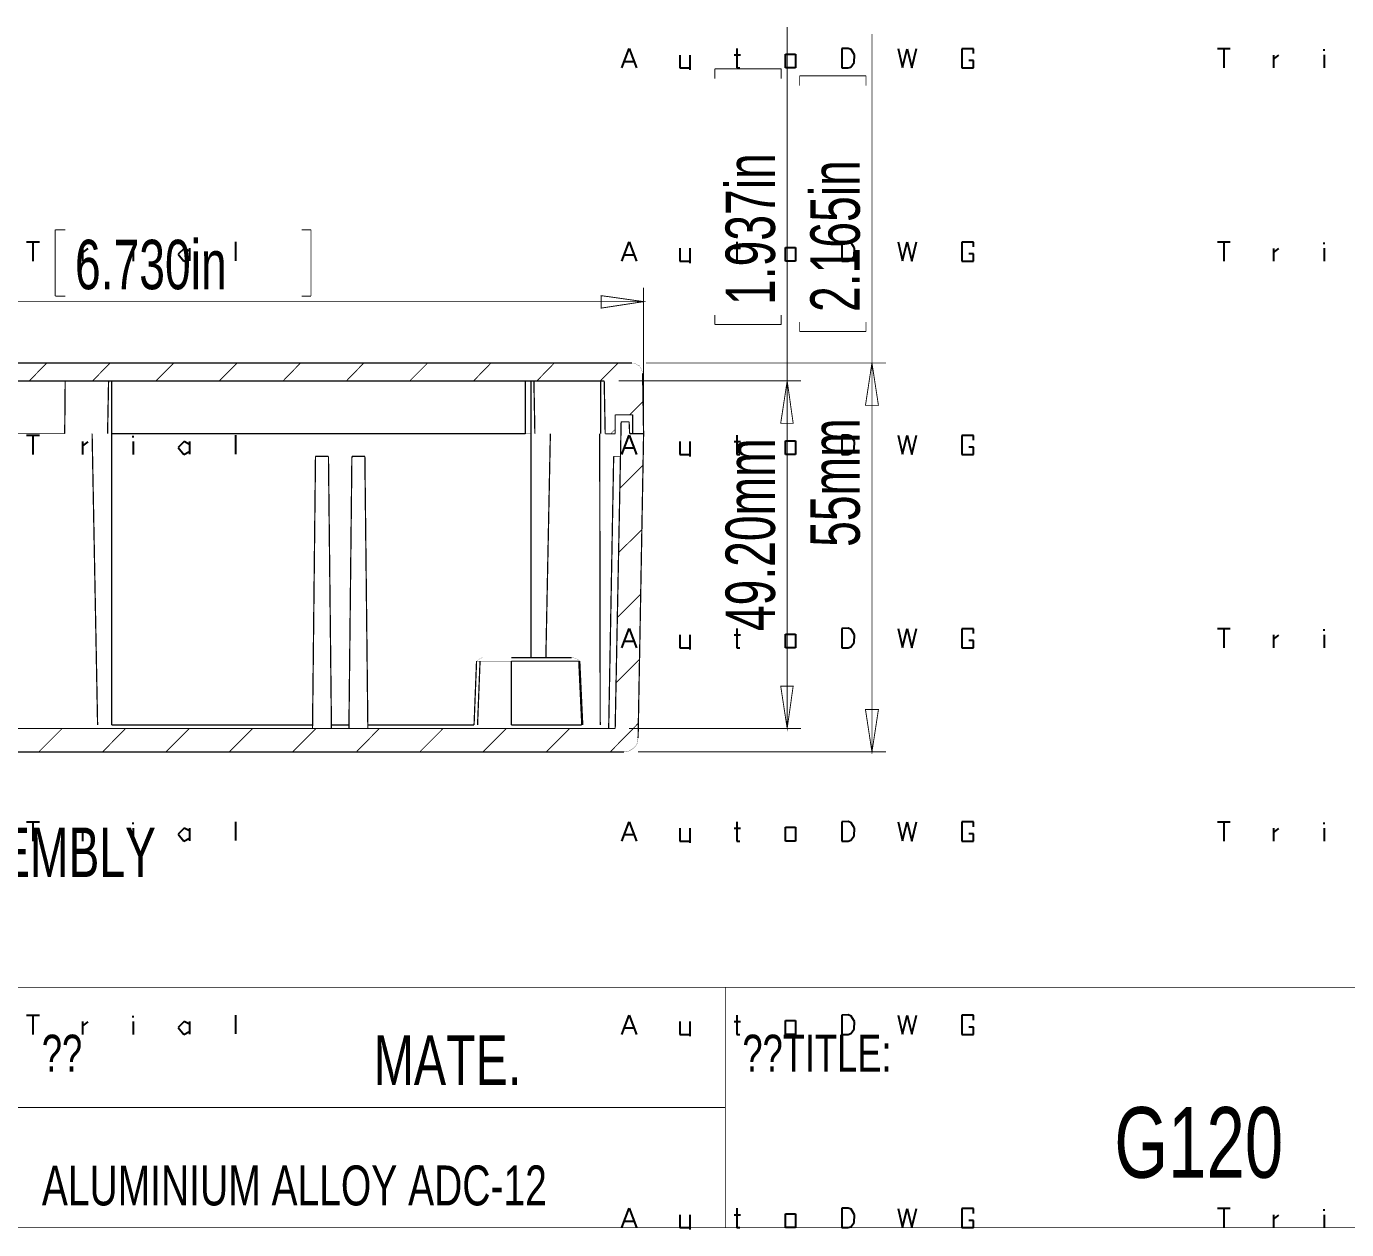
# Model space of a CAD drawing. Extents: x 5 to 426, y 3 to 277.
# Drawn here: x 215.6 to 309.1, y 2.8 to 88 of the extents above; entities that cross this region are included whole.
import ezdxf

# ---------------------------------------------------------------- set-up
doc = ezdxf.new("R2010")
doc.units = 0
doc.header["$MEASUREMENT"] = 0
for name, color, linetype in [('at_Entity', 7, 'Continuous'), ('at_Rect', 7, 'Continuous'), ('at_Solid', 7, 'Continuous'), ('at_Text', 7, 'Continuous')]:
    doc.layers.add(name, color=color, linetype=linetype)
doc.styles.add('Style0', font='arial.ttf', dxfattribs={"height": 0.2})

msp = doc.modelspace()

# ---------------------------------------------------------------- linework, layer by layer
at = {"color": 28}
for p, q in [((257.776, 85.034), (258.298, 86.403)), ((258.298, 86.403), (258.819, 85.034)), ((265.917, 86.402), (265.917, 85.034)), ((269.369, 86.005), (270.074, 86.005)), ((269.369, 85.034), (269.369, 86.005)), ((270.074, 86.005), (270.074, 85.034)), ((273.35, 86.402), (273.345, 85.034)), ((273.798, 86.407), (273.35, 86.402)), ((274.002, 86.333), (273.798, 86.407)), ((274.241, 85.951), (274.002, 86.333)), ((277.33, 86.395), (277.654, 85.052)), ((277.654, 85.052), (277.978, 86.388)), ((277.978, 86.388), (278.303, 85.036)), ((278.303, 85.036), (278.627, 86.395)), ((282.673, 86.382), (281.848, 86.382)), ((281.848, 86.382), (281.848, 85.034)), ((282.665, 86.036), (282.673, 86.382)), ((257.967, 85.49), (258.62, 85.49)), ((261.881, 85.939), (261.881, 85.034)), ((262.597, 85.939), (262.597, 84.897)), ((265.718, 85.945), (266.181, 85.945)), ((273.788, 85.034), (273.997, 85.089)), ((273.997, 85.089), (274.233, 85.406)), ((274.233, 85.406), (274.241, 85.951)), ((282.673, 85.547), (282.345, 85.547)), ((282.665, 85.034), (282.673, 85.547)), ((261.881, 85.034), (262.597, 85.034)), ((265.917, 85.034), (266.132, 85.034)), ((270.074, 85.034), (269.369, 85.034)), ((273.345, 85.034), (273.788, 85.034)), ((281.848, 85.034), (282.665, 85.034)), ((257.776, 43.982), (258.298, 45.35)), ((258.298, 45.35), (258.819, 43.982)), ((261.881, 44.887), (261.881, 43.982)), ((262.597, 44.887), (262.597, 43.845)), ((265.718, 44.893), (266.181, 44.893)), ((265.917, 45.35), (265.917, 43.982)), ((269.369, 44.953), (270.074, 44.953)), ((269.369, 43.982), (269.369, 44.953)), ((270.074, 44.953), (270.074, 43.982)), ((273.35, 45.35), (273.345, 43.982)), ((273.798, 45.355), (273.35, 45.35)), ((274.002, 45.281), (273.798, 45.355)), ((274.241, 44.899), (274.002, 45.281)), ((274.233, 44.354), (274.241, 44.899)), ((277.33, 45.343), (277.654, 43.999)), ((277.654, 43.999), (277.978, 45.335)), ((277.978, 45.335), (278.303, 43.984)), ((278.303, 43.984), (278.627, 45.343)), ((282.673, 45.33), (281.848, 45.33)), ((281.848, 45.33), (281.848, 43.982)), ((282.665, 44.984), (282.673, 45.33)), ((257.967, 44.437), (258.62, 44.437)), ((261.881, 43.982), (262.597, 43.982)), ((265.917, 43.982), (266.132, 43.982)), ((270.074, 43.982), (269.369, 43.982)), ((273.345, 43.982), (273.788, 43.982)), ((273.788, 43.982), (273.997, 44.037)), ((273.997, 44.037), (274.233, 44.354)), ((281.848, 43.982), (282.665, 43.982)), ((282.673, 44.495), (282.345, 44.495)), ((282.665, 43.982), (282.673, 44.495)), ((257.776, 2.93), (258.298, 4.298)), ((258.298, 4.298), (258.819, 2.93)), ((261.881, 3.834), (261.881, 2.93)), ((262.597, 3.834), (262.597, 2.793)), ((265.718, 3.84), (266.181, 3.84)), ((265.917, 4.298), (265.917, 2.93)), ((269.369, 3.901), (270.074, 3.901)), ((269.369, 2.93), (269.369, 3.901)), ((270.074, 3.901), (270.074, 2.93)), ((273.35, 4.298), (273.345, 2.93)), ((273.798, 4.303), (273.35, 4.298)), ((274.002, 4.228), (273.798, 4.303)), ((274.241, 3.847), (274.002, 4.228)), ((274.233, 3.302), (274.241, 3.847)), ((277.33, 4.291), (277.654, 2.947)), ((277.654, 2.947), (277.978, 4.283)), ((277.978, 4.283), (278.303, 2.932)), ((278.303, 2.932), (278.627, 4.291)), ((282.673, 4.278), (281.848, 4.278)), ((281.848, 4.278), (281.848, 2.93)), ((282.665, 3.931), (282.673, 4.278)), ((257.967, 3.385), (258.62, 3.385)), ((261.881, 2.93), (262.597, 2.93)), ((265.917, 2.93), (266.132, 2.93)), ((270.074, 2.93), (269.369, 2.93)), ((273.345, 2.93), (273.788, 2.93)), ((273.788, 2.93), (273.997, 2.985)), ((273.997, 2.985), (274.233, 3.302)), ((281.848, 2.93), (282.665, 2.93)), ((282.673, 3.443), (282.345, 3.443)), ((282.665, 2.93), (282.673, 3.443))]:
    msp.add_line(p, q, dxfattribs=at)
at = {"layer": 'at_Entity', "color": 28}
for p, q in [((299.934, 72.718), (300.839, 72.718)), ((300.384, 72.718), (300.384, 71.35)), ((303.899, 72.253), (303.899, 71.35)), ((303.909, 71.95), (304.293, 72.238)), ((307.485, 72.258), (307.485, 71.35)), ((307.49, 72.546), (307.49, 72.668)), ((215.63, 59.034), (216.535, 59.034)), ((216.08, 59.034), (216.08, 57.666)), ((223.187, 58.862), (223.187, 58.984)), ((230.42, 59.029), (230.415, 57.693)), ((219.596, 58.569), (219.596, 57.666)), ((219.606, 58.266), (219.99, 58.554)), ((223.182, 58.574), (223.182, 57.666)), ((226.783, 58.569), (226.374, 58.159)), ((226.374, 58.159), (226.773, 57.666)), ((227.162, 58.377), (226.783, 58.569)), ((227.157, 58.574), (227.157, 57.674)), ((226.773, 57.666), (227.162, 57.861)), ((299.934, 31.666), (300.839, 31.666)), ((300.384, 31.666), (300.384, 30.298)), ((303.899, 31.201), (303.899, 30.298)), ((303.909, 30.897), (304.293, 31.186)), ((307.485, 31.206), (307.485, 30.298)), ((307.49, 31.494), (307.49, 31.615)), ((215.63, 17.982), (216.535, 17.982)), ((216.08, 17.982), (216.08, 16.614)), ((223.187, 17.81), (223.187, 17.931)), ((230.42, 17.977), (230.415, 16.641)), ((219.596, 17.517), (219.596, 16.614)), ((219.606, 17.213), (219.99, 17.502)), ((223.182, 17.522), (223.182, 16.614)), ((226.783, 17.517), (226.374, 17.107)), ((226.374, 17.107), (226.773, 16.614)), ((227.162, 17.325), (226.783, 17.517)), ((227.157, 17.522), (227.157, 16.622)), ((226.773, 16.614), (227.162, 16.809))]:
    msp.add_line(p, q, dxfattribs=at)
at = {"layer": 'at_Entity', "color": 0}
for points in [[(269.48, 62.869, 0.0636, 0.0636, 0), (269.48, 87.932, 0.0636, 0.0636, 0)], [(275.481, 64.14, 0.0636, 0.0636, 0), (275.481, 87.438, 0.0636, 0.0636, 0)], [(264.362, 84.967, 0.0636, 0.0636, 0), (269.057, 84.967, 0.0636, 0.0636, 0)], [(264.362, 84.967, 0.0636, 0.0636, 0), (264.362, 84.261, 0.0636, 0.0636, 0)], [(269.057, 84.967, 0.0636, 0.0636, 0), (269.057, 84.261, 0.0636, 0.0636, 0)], [(270.363, 84.473, 0.0636, 0.0636, 0), (275.058, 84.473, 0.0636, 0.0636, 0)], [(270.363, 84.473, 0.0636, 0.0636, 0), (270.363, 83.767, 0.0636, 0.0636, 0)], [(275.058, 84.473, 0.0636, 0.0636, 0), (275.058, 83.767, 0.0636, 0.0636, 0)], [(217.66, 73.565, 0.0636, 0.0636, 0), (217.66, 68.87, 0.0636, 0.0636, 0)], [(217.66, 73.565, 0.0636, 0.0636, 0), (218.366, 73.565, 0.0636, 0.0636, 0)], [(235.769, 73.565, 0.0636, 0.0636, 0), (235.098, 73.565, 0.0636, 0.0636, 0)], [(235.769, 73.565, 0.0636, 0.0636, 0), (235.769, 68.87, 0.0636, 0.0636, 0)], [(259.314, 60.116, 0.0636, 0.0636, 0), (259.314, 69.47, 0.0636, 0.0636, 0)], [(173.782, 68.482, 0.0636, 0.0636, 0), (259.314, 68.482, 0.0636, 0.0636, 0)], [(217.66, 68.87, 0.0636, 0.0636, 0), (218.366, 68.87, 0.0636, 0.0636, 0)], [(235.769, 68.87, 0.0636, 0.0636, 0), (235.098, 68.87, 0.0636, 0.0636, 0)], [(259.314, 68.482, 0.0636, 0.0636, 0), (256.313, 68.023, 0.0636, 0.0636, 0), (256.313, 68.906, 0.0636, 0.0636, 0)], [(264.362, 66.858, 0.0636, 0.0636, 0), (264.362, 67.529, 0.0636, 0.0636, 0)], [(269.057, 66.858, 0.0636, 0.0636, 0), (269.057, 67.529, 0.0636, 0.0636, 0)], [(264.362, 66.858, 0.0636, 0.0636, 0), (269.057, 66.858, 0.0636, 0.0636, 0)], [(270.363, 66.364, 0.0636, 0.0636, 0), (270.363, 67.035, 0.0636, 0.0636, 0)], [(270.363, 66.364, 0.0636, 0.0636, 0), (275.058, 66.364, 0.0636, 0.0636, 0)], [(275.058, 66.364, 0.0636, 0.0636, 0), (275.058, 67.035, 0.0636, 0.0636, 0)], [(174.629, 64.14, 0.0883, 0.0883, 0), (258.502, 64.14, 0.0883, 0.0883, 0)], [(217.06, 64.14, 0.0636, 0.0636, 0), (215.824, 62.869, 0.0636, 0.0636, 0)], [(221.543, 64.14, 0.0636, 0.0636, 0), (220.307, 62.869, 0.0636, 0.0636, 0)], [(226.061, 64.14, 0.0636, 0.0636, 0), (224.79, 62.869, 0.0636, 0.0636, 0)], [(230.544, 64.14, 0.0636, 0.0636, 0), (229.274, 62.869, 0.0636, 0.0636, 0)], [(235.027, 64.14, 0.0636, 0.0636, 0), (233.792, 62.869, 0.0636, 0.0636, 0)], [(239.511, 64.14, 0.0636, 0.0636, 0), (238.275, 62.869, 0.0636, 0.0636, 0)], [(244.029, 64.14, 0.0636, 0.0636, 0), (242.758, 62.869, 0.0636, 0.0636, 0)], [(248.512, 64.14, 0.0636, 0.0636, 0), (247.276, 62.869, 0.0636, 0.0636, 0)], [(252.995, 64.14, 0.0636, 0.0636, 0), (251.76, 62.869, 0.0636, 0.0636, 0)], [(257.514, 64.14, 0.0636, 0.0636, 0), (256.243, 62.869, 0.0636, 0.0636, 0)], [(258.502, 64.14, 0.0127, 0.0127, 0), (258.643, 64.105, 0.0127, 0.0127, 0), (258.784, 64.069, 0.0127, 0.0127, 0), (258.89, 63.999, 0.0127, 0.0127, 0), (259.031, 63.928, 0.0127, 0.0127, 0), (259.102, 63.787, 0.0127, 0.0127, 0), (259.173, 63.681, 0.0127, 0.0127, 0), (259.208, 63.54, 0.0127, 0.0127, 0), (259.243, 63.399, 0.0127, 0.0127, 0)], [(259.49, 64.14, 0.0636, 0.0636, 0), (276.47, 64.14, 0.0636, 0.0636, 0)], [(275.481, 64.14, 0.0636, 0.0636, 0), (275.94, 61.14, 0.0636, 0.0636, 0), (275.022, 61.14, 0.0636, 0.0636, 0)], [(275.481, 36.606, 0.0636, 0.0636, 0), (275.481, 64.14, 0.0636, 0.0636, 0)], [(256.525, 62.869, 0.0883, 0.0883, 0), (176.571, 62.869, 0.0883, 0.0883, 0)], [(218.366, 62.869, 0.0883, 0.0883, 0), (218.331, 59.127, 0.0883, 0.0883, 0)], [(221.437, 62.869, 0.0883, 0.0883, 0), (221.366, 59.127, 0.0883, 0.0883, 0)], [(221.649, 62.869, 0.0883, 0.0883, 0), (221.649, 59.127, 0.0883, 0.0883, 0)], [(250.948, 62.869, 0.0883, 0.0883, 0), (250.948, 59.127, 0.0883, 0.0883, 0)], [(251.336, 62.869, 0.0883, 0.0883, 0), (251.336, 59.127, 0.0883, 0.0883, 0)], [(251.548, 62.869, 0.0883, 0.0883, 0), (251.618, 59.127, 0.0883, 0.0883, 0)], [(256.278, 62.869, 0.0883, 0.0883, 0), (256.278, 59.127, 0.0883, 0.0883, 0)], [(256.525, 62.869, 0.0883, 0.0883, 0), (256.596, 59.127, 0.0883, 0.0883, 0)], [(256.525, 62.869, 0.0883, 0.0883, 0), (256.596, 59.127, 0.0883, 0.0883, 0)], [(257.549, 62.869, 0.0636, 0.0636, 0), (270.469, 62.869, 0.0636, 0.0636, 0)], [(259.314, 59.127, 0.0883, 0.0883, 0), (259.243, 63.399, 0.0883, 0.0883, 0)], [(269.48, 62.869, 0.0636, 0.0636, 0), (269.904, 59.869, 0.0636, 0.0636, 0), (269.021, 59.869, 0.0636, 0.0636, 0)], [(269.48, 62.869, 0.0636, 0.0636, 0), (269.48, 38.265, 0.0636, 0.0636, 0)], [(259.279, 61.422, 0.0636, 0.0636, 0), (258.325, 60.469, 0.0636, 0.0636, 0)], [(258.537, 60.469, 0.0883, 0.0883, 0), (257.302, 60.469, 0.0883, 0.0883, 0)], [(257.302, 59.127, 0.0883, 0.0883, 0), (257.302, 60.469, 0.0883, 0.0883, 0)], [(257.302, 38.265, 0.0883, 0.0883, 0), (257.725, 59.975, 0.0883, 0.0883, 0)], [(257.302, 59.975, 0.00353, 0.00353, 0), (257.443, 59.975, 0.00353, 0.00353, 0), (257.584, 59.975, 0.00353, 0.00353, 0), (257.69, 59.975, 0.00353, 0.00353, 0), (257.725, 59.975, 0.00353, 0.00353, 0)], [(257.831, 59.975, 0.02, 0.02, 0), (257.69, 59.833, 0.02, 0.02, 0)], [(257.725, 59.975, 0.0565, 0.0565, 0), (258.29, 59.975, 0.0565, 0.0565, 0)], [(258.29, 59.975, 0.0848, 0.0848, 0), (258.325, 59.127, 0.0848, 0.0848, 0)], [(258.537, 59.127, 0.0883, 0.0883, 0), (258.537, 60.469, 0.0883, 0.0883, 0)], [(258.537, 59.127, 0.0883, 0.0883, 0), (258.537, 60.469, 0.0883, 0.0883, 0)], [(214.765, 59.127, 0.0424, 0.0424, 0), (215.189, 59.127, 0.0424, 0.0424, 0), (215.648, 59.127, 0.0424, 0.0424, 0), (216.107, 59.127, 0.0424, 0.0424, 0), (216.565, 59.127, 0.0424, 0.0424, 0), (217.024, 59.127, 0.0424, 0.0424, 0), (217.448, 59.127, 0.0424, 0.0424, 0), (217.907, 59.127, 0.0424, 0.0424, 0), (218.331, 59.127, 0.0424, 0.0424, 0)], [(218.331, 59.127, 0.00353, 0.00353, 0), (218.86, 59.127, 0.00353, 0.00353, 0), (219.319, 59.127, 0.00353, 0.00353, 0), (219.778, 59.127, 0.00353, 0.00353, 0), (220.166, 59.127, 0.00353, 0.00353, 0), (220.519, 59.127, 0.00353, 0.00353, 0), (220.802, 59.127, 0.00353, 0.00353, 0), (221.049, 59.127, 0.00353, 0.00353, 0), (221.225, 59.127, 0.00353, 0.00353, 0), (221.331, 59.127, 0.00353, 0.00353, 0), (221.366, 59.127, 0.00353, 0.00353, 0)], [(220.66, 38.512, 0.0883, 0.0883, 0), (220.272, 59.127, 0.0883, 0.0883, 0)], [(221.366, 59.127, 0.00353, 0.00353, 0), (221.402, 59.127, 0.00353, 0.00353, 0), (221.437, 59.127, 0.00353, 0.00353, 0), (221.507, 59.127, 0.00353, 0.00353, 0), (221.543, 59.127, 0.00353, 0.00353, 0), (221.613, 59.127, 0.00353, 0.00353, 0), (221.649, 59.127, 0.00353, 0.00353, 0)], [(221.649, 59.127, 0.0883, 0.0883, 0), (250.948, 59.127, 0.0883, 0.0883, 0)], [(221.649, 59.127, 0.0883, 0.0883, 0), (221.649, 38.512, 0.0883, 0.0883, 0)], [(250.948, 59.127, 0.0388, 0.0388, 0), (251.336, 59.127, 0.0388, 0.0388, 0)], [(251.336, 43.278, 0.0883, 0.0883, 0), (251.336, 59.127, 0.0883, 0.0883, 0)], [(251.336, 59.127, 0.00353, 0.00353, 0), (251.407, 59.127, 0.00353, 0.00353, 0), (251.442, 59.127, 0.00353, 0.00353, 0), (251.512, 59.127, 0.00353, 0.00353, 0), (251.548, 59.127, 0.00353, 0.00353, 0), (251.583, 59.127, 0.00353, 0.00353, 0), (251.618, 59.127, 0.00353, 0.00353, 0)], [(251.618, 59.127, 0.00706, 0.00706, 0), (251.689, 59.127, 0.00706, 0.00706, 0), (251.795, 59.127, 0.00706, 0.00706, 0), (252.007, 59.127, 0.00706, 0.00706, 0), (252.254, 59.127, 0.00706, 0.00706, 0), (252.536, 59.127, 0.00706, 0.00706, 0), (252.889, 59.127, 0.00706, 0.00706, 0), (253.278, 59.127, 0.00706, 0.00706, 0), (253.736, 59.127, 0.00706, 0.00706, 0), (254.195, 59.127, 0.00706, 0.00706, 0), (254.69, 59.127, 0.00706, 0.00706, 0), (255.219, 59.127, 0.00706, 0.00706, 0), (255.749, 59.127, 0.00706, 0.00706, 0), (256.278, 59.127, 0.00706, 0.00706, 0)], [(252.713, 59.127, 0.0883, 0.0883, 0), (252.395, 43.278, 0.0883, 0.0883, 0)], [(256.243, 38.512, 0.0883, 0.0883, 0), (256.207, 59.127, 0.0883, 0.0883, 0)], [(256.278, 59.127, 0.00353, 0.00353, 0), (256.349, 59.127, 0.00353, 0.00353, 0), (256.419, 59.127, 0.00353, 0.00353, 0), (256.454, 59.127, 0.00353, 0.00353, 0), (256.49, 59.127, 0.00353, 0.00353, 0), (256.56, 59.127, 0.00353, 0.00353, 0), (256.596, 59.127, 0.00353, 0.00353, 0)], [(256.596, 59.127, 0.0706, 0.0706, 0), (257.302, 59.127, 0.0706, 0.0706, 0)], [(257.302, 59.445, 0.0449, 0.0449, 0), (256.984, 59.127, 0.0449, 0.0449, 0)], [(258.325, 59.127, 0.0883, 0.0883, 0), (259.314, 59.127, 0.0883, 0.0883, 0)], [(258.537, 59.127, 0.0777, 0.0777, 0), (259.314, 59.127, 0.0777, 0.0777, 0)], [(259.314, 59.127, 0.0883, 0.0883, 0), (258.925, 37.594, 0.0883, 0.0883, 0)], [(235.875, 38.265, 0.0883, 0.0883, 0), (236.086, 57.539, 0.0883, 0.0883, 0)], [(236.086, 57.539, 0.0883, 0.0883, 0), (237.004, 57.539, 0.0883, 0.0883, 0)], [(237.004, 57.539, 0.0883, 0.0883, 0), (237.216, 38.265, 0.0883, 0.0883, 0)], [(238.452, 38.265, 0.0883, 0.0883, 0), (238.663, 57.539, 0.0883, 0.0883, 0)], [(238.663, 57.539, 0.0883, 0.0883, 0), (239.581, 57.539, 0.0883, 0.0883, 0)], [(239.581, 57.539, 0.0883, 0.0883, 0), (239.793, 38.265, 0.0883, 0.0883, 0)], [(257.196, 57.539, 0.0883, 0.0883, 0), (256.843, 38.265, 0.0883, 0.0883, 0)], [(257.655, 57.539, 0.0459, 0.0459, 0), (257.196, 57.539, 0.0459, 0.0459, 0)], [(259.279, 56.904, 0.0636, 0.0636, 0), (257.619, 55.245, 0.0636, 0.0636, 0)], [(259.208, 52.35, 0.0636, 0.0636, 0), (257.514, 50.691, 0.0636, 0.0636, 0)], [(259.102, 47.761, 0.0636, 0.0636, 0), (257.443, 46.102, 0.0636, 0.0636, 0)], [(247.312, 38.512, 0.0883, 0.0883, 0), (247.488, 43.031, 0.0883, 0.0883, 0)], [(247.488, 43.031, 0.0112, 0.0112, 0), (247.665, 43.172, 0.0112, 0.0112, 0), (247.806, 43.242, 0.0112, 0.0112, 0), (247.912, 43.278, 0.0112, 0.0112, 0)], [(247.488, 43.031, 0.00353, 0.00353, 0), (247.524, 43.031, 0.00353, 0.00353, 0), (247.594, 43.031, 0.00353, 0.00353, 0), (247.63, 43.031, 0.00353, 0.00353, 0), (247.665, 43.031, 0.00353, 0.00353, 0), (247.7, 43.031, 0.00353, 0.00353, 0), (247.735, 43.031, 0.00353, 0.00353, 0)], [(247.559, 38.512, 0.0883, 0.0883, 0), (247.735, 43.031, 0.0883, 0.0883, 0)], [(247.982, 43.278, 0.00353, 0.00353, 0), (247.947, 43.278, 0.00353, 0.00353, 0), (247.877, 43.242, 0.00353, 0.00353, 0), (247.841, 43.207, 0.00353, 0.00353, 0), (247.806, 43.207, 0.00353, 0.00353, 0), (247.771, 43.172, 0.00353, 0.00353, 0), (247.735, 43.101, 0.00353, 0.00353, 0), (247.735, 43.066, 0.00353, 0.00353, 0), (247.735, 43.031, 0.00353, 0.00353, 0)], [(247.735, 43.031, 0.00353, 0.00353, 0), (247.771, 43.031, 0.00353, 0.00353, 0), (247.877, 43.031, 0.00353, 0.00353, 0), (248.018, 43.031, 0.00353, 0.00353, 0), (248.265, 43.031, 0.00353, 0.00353, 0), (248.512, 43.031, 0.00353, 0.00353, 0), (248.83, 43.031, 0.00353, 0.00353, 0), (249.183, 43.031, 0.00353, 0.00353, 0), (249.571, 43.031, 0.00353, 0.00353, 0), (249.959, 43.031, 0.00353, 0.00353, 0)], [(247.982, 43.278, 0.00353, 0.00353, 0), (248.018, 43.278, 0.00353, 0.00353, 0), (248.124, 43.278, 0.00353, 0.00353, 0), (248.3, 43.278, 0.00353, 0.00353, 0), (248.547, 43.278, 0.00353, 0.00353, 0), (248.865, 43.278, 0.00353, 0.00353, 0), (249.218, 43.278, 0.00353, 0.00353, 0), (249.571, 43.278, 0.00353, 0.00353, 0), (249.959, 43.278, 0.00353, 0.00353, 0)], [(249.959, 43.278, 0.0883, 0.0883, 0), (254.231, 43.278, 0.0883, 0.0883, 0)], [(254.725, 43.031, 0.0883, 0.0883, 0), (249.959, 43.031, 0.0883, 0.0883, 0)], [(249.959, 43.031, 0.0883, 0.0883, 0), (249.959, 38.512, 0.0883, 0.0883, 0)], [(249.959, 43.278, 0.00353, 0.00353, 0), (249.959, 43.242, 0.00353, 0.00353, 0), (249.959, 43.207, 0.00353, 0.00353, 0), (249.959, 43.172, 0.00353, 0.00353, 0), (249.959, 43.101, 0.00353, 0.00353, 0), (249.959, 43.066, 0.00353, 0.00353, 0), (249.959, 43.031, 0.00353, 0.00353, 0)], [(254.725, 43.101, 0.0127, 0.0127, 0), (254.619, 43.172, 0.0127, 0.0127, 0), (254.478, 43.242, 0.0127, 0.0127, 0), (254.231, 43.278, 0.0127, 0.0127, 0)], [(254.725, 43.031, 0.0883, 0.0883, 0), (254.937, 38.512, 0.0883, 0.0883, 0)], [(254.725, 43.101, 0.00998, 0.00998, 0), (254.795, 43.031, 0.00998, 0.00998, 0)], [(254.795, 43.031, 0.00706, 0.00706, 0), (254.725, 43.031, 0.00706, 0.00706, 0)], [(254.725, 43.031, 0.00353, 0.00353, 0), (254.725, 43.066, 0.00353, 0.00353, 0), (254.725, 43.101, 0.00353, 0.00353, 0)], [(254.795, 43.031, 0.0883, 0.0883, 0), (255.007, 38.512, 0.0883, 0.0883, 0)], [(259.031, 43.172, 0.0636, 0.0636, 0), (257.372, 41.513, 0.0636, 0.0636, 0)], [(269.48, 38.265, 0.0636, 0.0636, 0), (269.021, 41.266, 0.0636, 0.0636, 0), (269.904, 41.266, 0.0636, 0.0636, 0)], [(275.481, 36.606, 0.0636, 0.0636, 0), (275.022, 39.607, 0.0636, 0.0636, 0), (275.94, 39.607, 0.0636, 0.0636, 0)], [(215.506, 38.512, 0.00353, 0.00353, 0), (216.036, 38.512, 0.00353, 0.00353, 0), (216.565, 38.512, 0.00353, 0.00353, 0), (217.095, 38.512, 0.00353, 0.00353, 0), (217.589, 38.512, 0.00353, 0.00353, 0), (218.119, 38.512, 0.00353, 0.00353, 0), (218.578, 38.512, 0.00353, 0.00353, 0), (219.036, 38.512, 0.00353, 0.00353, 0), (219.425, 38.512, 0.00353, 0.00353, 0), (219.778, 38.512, 0.00353, 0.00353, 0), (220.095, 38.512, 0.00353, 0.00353, 0), (220.343, 38.512, 0.00353, 0.00353, 0), (220.519, 38.512, 0.00353, 0.00353, 0), (220.625, 38.512, 0.00353, 0.00353, 0), (220.66, 38.512, 0.00353, 0.00353, 0)], [(220.907, 38.265, 0.00353, 0.00353, 0), (220.872, 38.265, 0.00353, 0.00353, 0), (220.837, 38.265, 0.00353, 0.00353, 0), (220.766, 38.3, 0.00353, 0.00353, 0), (220.731, 38.336, 0.00353, 0.00353, 0), (220.696, 38.371, 0.00353, 0.00353, 0), (220.696, 38.406, 0.00353, 0.00353, 0), (220.66, 38.442, 0.00353, 0.00353, 0), (220.66, 38.512, 0.00353, 0.00353, 0)], [(221.649, 38.512, 0.00353, 0.00353, 0), (221.472, 38.512, 0.00353, 0.00353, 0), (221.296, 38.512, 0.00353, 0.00353, 0), (221.119, 38.512, 0.00353, 0.00353, 0), (220.978, 38.512, 0.00353, 0.00353, 0), (220.837, 38.512, 0.00353, 0.00353, 0), (220.766, 38.512, 0.00353, 0.00353, 0), (220.696, 38.512, 0.00353, 0.00353, 0), (220.66, 38.512, 0.00353, 0.00353, 0)], [(221.649, 38.512, 0.0883, 0.0883, 0), (235.875, 38.512, 0.0883, 0.0883, 0)], [(221.649, 38.265, 0.00353, 0.00353, 0), (221.649, 38.3, 0.00353, 0.00353, 0), (221.649, 38.336, 0.00353, 0.00353, 0), (221.649, 38.371, 0.00353, 0.00353, 0), (221.649, 38.406, 0.00353, 0.00353, 0), (221.649, 38.442, 0.00353, 0.00353, 0), (221.649, 38.512, 0.00353, 0.00353, 0)], [(237.216, 38.512, 0.0883, 0.0883, 0), (238.452, 38.512, 0.0883, 0.0883, 0)], [(239.793, 38.512, 0.0883, 0.0883, 0), (247.312, 38.512, 0.0883, 0.0883, 0)], [(247.559, 38.512, 0.00353, 0.00353, 0), (247.559, 38.442, 0.00353, 0.00353, 0), (247.559, 38.406, 0.00353, 0.00353, 0), (247.524, 38.371, 0.00353, 0.00353, 0), (247.488, 38.336, 0.00353, 0.00353, 0), (247.453, 38.3, 0.00353, 0.00353, 0), (247.418, 38.265, 0.00353, 0.00353, 0), (247.382, 38.265, 0.00353, 0.00353, 0), (247.312, 38.265, 0.00353, 0.00353, 0)], [(247.312, 38.512, 0.00353, 0.00353, 0), (247.312, 38.406, 0.00353, 0.00353, 0), (247.312, 38.371, 0.00353, 0.00353, 0)], [(247.524, 38.512, 0.00353, 0.00353, 0), (247.488, 38.512, 0.00353, 0.00353, 0), (247.418, 38.512, 0.00353, 0.00353, 0), (247.312, 38.512, 0.00353, 0.00353, 0)], [(247.559, 38.512, 0.00353, 0.00353, 0), (247.594, 38.512, 0.00353, 0.00353, 0), (247.7, 38.512, 0.00353, 0.00353, 0), (247.877, 38.512, 0.00353, 0.00353, 0), (248.124, 38.512, 0.00353, 0.00353, 0), (248.406, 38.512, 0.00353, 0.00353, 0), (248.759, 38.512, 0.00353, 0.00353, 0), (249.147, 38.512, 0.00353, 0.00353, 0), (249.536, 38.512, 0.00353, 0.00353, 0), (249.959, 38.512, 0.00353, 0.00353, 0)], [(249.959, 38.512, 0.0883, 0.0883, 0), (254.937, 38.512, 0.0883, 0.0883, 0)], [(249.959, 38.512, 0.00353, 0.00353, 0), (249.959, 38.442, 0.00353, 0.00353, 0), (249.959, 38.406, 0.00353, 0.00353, 0), (249.959, 38.371, 0.00353, 0.00353, 0), (249.959, 38.336, 0.00353, 0.00353, 0), (249.959, 38.3, 0.00353, 0.00353, 0), (249.959, 38.265, 0.00353, 0.00353, 0)], [(254.937, 38.512, 0.00706, 0.00706, 0), (254.937, 38.406, 0.00706, 0.00706, 0), (254.937, 38.336, 0.00706, 0.00706, 0), (254.937, 38.265, 0.00706, 0.00706, 0)], [(254.937, 38.512, 0.00706, 0.00706, 0), (255.007, 38.512, 0.00706, 0.00706, 0)], [(254.937, 38.265, 0.00353, 0.00353, 0), (254.972, 38.265, 0.00353, 0.00353, 0), (254.972, 38.336, 0.00353, 0.00353, 0), (255.007, 38.406, 0.00353, 0.00353, 0), (255.007, 38.512, 0.00353, 0.00353, 0)], [(255.007, 38.512, 0.0141, 0.0141, 0), (255.148, 38.512, 0.0141, 0.0141, 0), (255.325, 38.512, 0.0141, 0.0141, 0), (255.466, 38.512, 0.0141, 0.0141, 0), (255.607, 38.512, 0.0141, 0.0141, 0), (255.784, 38.512, 0.0141, 0.0141, 0), (255.925, 38.512, 0.0141, 0.0141, 0), (256.066, 38.512, 0.0141, 0.0141, 0), (256.243, 38.512, 0.0141, 0.0141, 0)], [(256.243, 38.265, 0.00353, 0.00353, 0), (256.243, 38.3, 0.00353, 0.00353, 0), (256.243, 38.336, 0.00353, 0.00353, 0), (256.243, 38.371, 0.00353, 0.00353, 0), (256.243, 38.406, 0.00353, 0.00353, 0), (256.243, 38.442, 0.00353, 0.00353, 0), (256.243, 38.512, 0.00353, 0.00353, 0)], [(256.843, 38.512, 0.00353, 0.00353, 0), (256.808, 38.512, 0.00353, 0.00353, 0), (256.631, 38.512, 0.00353, 0.00353, 0), (256.454, 38.512, 0.00353, 0.00353, 0), (256.243, 38.512, 0.00353, 0.00353, 0)], [(258.925, 38.618, 0.0636, 0.0636, 0), (256.949, 36.606, 0.0636, 0.0636, 0)], [(175.829, 38.265, 0.0883, 0.0883, 0), (257.302, 38.265, 0.0883, 0.0883, 0)], [(218.154, 38.265, 0.0636, 0.0636, 0), (216.495, 36.606, 0.0636, 0.0636, 0)], [(222.637, 38.265, 0.0636, 0.0636, 0), (221.013, 36.606, 0.0636, 0.0636, 0)], [(227.155, 38.265, 0.0636, 0.0636, 0), (225.496, 36.606, 0.0636, 0.0636, 0)], [(231.639, 38.265, 0.0636, 0.0636, 0), (229.98, 36.606, 0.0636, 0.0636, 0)], [(236.122, 38.265, 0.0636, 0.0636, 0), (234.463, 36.606, 0.0636, 0.0636, 0)], [(240.605, 38.265, 0.0636, 0.0636, 0), (238.981, 36.606, 0.0636, 0.0636, 0)], [(245.123, 38.265, 0.0636, 0.0636, 0), (243.464, 36.606, 0.0636, 0.0636, 0)], [(249.606, 38.265, 0.0636, 0.0636, 0), (247.947, 36.606, 0.0636, 0.0636, 0)], [(254.089, 38.265, 0.0636, 0.0636, 0), (252.43, 36.606, 0.0636, 0.0636, 0)], [(258.925, 37.594, 0.0176, 0.0176, 0), (258.89, 37.383, 0.0176, 0.0176, 0), (258.855, 37.206, 0.0176, 0.0176, 0), (258.749, 37.03, 0.0176, 0.0176, 0), (258.608, 36.889, 0.0176, 0.0176, 0), (258.467, 36.783, 0.0176, 0.0176, 0), (258.29, 36.677, 0.0176, 0.0176, 0), (258.114, 36.641, 0.0176, 0.0176, 0), (257.937, 36.606, 0.0176, 0.0176, 0)], [(258.29, 38.265, 0.0636, 0.0636, 0), (270.469, 38.265, 0.0636, 0.0636, 0)], [(257.937, 36.606, 0.0883, 0.0883, 0), (175.194, 36.606, 0.0883, 0.0883, 0)], [(258.925, 36.606, 0.0636, 0.0636, 0), (276.47, 36.606, 0.0636, 0.0636, 0)]]:
    msp.add_lwpolyline(points, format="xyseb", dxfattribs=at)
at = {"layer": 'at_Entity', "color": 7}
for points in [[(259.314, 68.482, 0.0636, 0.0636, 0), (256.313, 68.023, 0.0636, 0.0636, 0), (256.313, 68.906, 0.0636, 0.0636, 0), (259.314, 68.482, 0.0636, 0.0636, 0)], [(275.481, 64.14, 0.0636, 0.0636, 0), (275.94, 61.14, 0.0636, 0.0636, 0), (275.022, 61.14, 0.0636, 0.0636, 0), (275.481, 64.14, 0.0636, 0.0636, 0)], [(269.48, 62.869, 0.0636, 0.0636, 0), (269.904, 59.869, 0.0636, 0.0636, 0), (269.021, 59.869, 0.0636, 0.0636, 0), (269.48, 62.869, 0.0636, 0.0636, 0)], [(269.48, 38.265, 0.0636, 0.0636, 0), (269.021, 41.266, 0.0636, 0.0636, 0), (269.904, 41.266, 0.0636, 0.0636, 0), (269.48, 38.265, 0.0636, 0.0636, 0)], [(275.481, 36.606, 0.0636, 0.0636, 0), (275.022, 39.607, 0.0636, 0.0636, 0), (275.94, 39.607, 0.0636, 0.0636, 0), (275.481, 36.606, 0.0636, 0.0636, 0)]]:
    msp.add_lwpolyline(points, format="xyseb", dxfattribs=at)
at = {"layer": 'at_Entity', "color": 9}
for points in [[(4.801, 19.945, 0.0636, 0.0636, 0), (426.318, 19.945, 0.0636, 0.0636, 0)], [(265.103, 19.945, 0.0636, 0.0636, 0), (265.103, 2.93, 0.0636, 0.0636, 0)], [(101.064, 11.437, 0.0636, 0.0636, 0), (265.103, 11.437, 0.0636, 0.0636, 0)], [(426.318, 2.93, 0.0636, 0.0636, 0), (4.801, 2.93, 0.0636, 0.0636, 0)]]:
    msp.add_lwpolyline(points, format="xyseb", dxfattribs=at)
at = {"layer": 'at_Rect', "color": 28}
for p, q in [((299.934, 86.402), (300.839, 86.402)), ((300.384, 86.402), (300.384, 85.034)), ((307.49, 86.23), (307.49, 86.352)), ((303.899, 85.937), (303.899, 85.034)), ((303.909, 85.634), (304.293, 85.922)), ((307.485, 85.942), (307.485, 85.034)), ((215.63, 72.718), (216.535, 72.718)), ((216.08, 72.718), (216.08, 71.35)), ((219.596, 72.253), (219.596, 71.35)), ((219.606, 71.95), (219.99, 72.238)), ((223.182, 72.258), (223.182, 71.35)), ((223.187, 72.546), (223.187, 72.668)), ((226.783, 72.253), (226.374, 71.843)), ((227.162, 72.061), (226.783, 72.253)), ((227.157, 72.258), (227.157, 71.358)), ((230.42, 72.713), (230.415, 71.377)), ((226.374, 71.843), (226.773, 71.35)), ((226.773, 71.35), (227.162, 71.545)), ((299.934, 45.35), (300.839, 45.35)), ((300.384, 45.35), (300.384, 43.982)), ((303.899, 44.885), (303.899, 43.982)), ((303.909, 44.582), (304.293, 44.87)), ((307.485, 44.89), (307.485, 43.982)), ((307.49, 45.178), (307.49, 45.3)), ((215.63, 31.666), (216.535, 31.666)), ((216.08, 31.666), (216.08, 30.298)), ((219.596, 31.201), (219.596, 30.298)), ((219.606, 30.897), (219.99, 31.186)), ((223.182, 31.206), (223.182, 30.298)), ((223.187, 31.494), (223.187, 31.615)), ((226.783, 31.201), (226.374, 30.791)), ((227.162, 31.009), (226.783, 31.201)), ((227.157, 31.206), (227.157, 30.306)), ((230.42, 31.661), (230.415, 30.325)), ((226.374, 30.791), (226.773, 30.298)), ((226.773, 30.298), (227.162, 30.493)), ((299.934, 4.298), (300.839, 4.298)), ((300.384, 4.298), (300.384, 2.93)), ((303.899, 3.833), (303.899, 2.93)), ((303.909, 3.529), (304.293, 3.818)), ((307.485, 3.838), (307.485, 2.93)), ((307.49, 4.126), (307.49, 4.247))]:
    msp.add_line(p, q, dxfattribs=at)
at = {"layer": 'at_Solid', "color": 28}
for p, q in [((257.776, 57.666), (258.298, 59.034)), ((258.298, 59.034), (258.819, 57.666)), ((265.917, 59.034), (265.917, 57.666)), ((273.35, 59.034), (273.345, 57.666)), ((273.798, 59.039), (273.35, 59.034)), ((274.002, 58.965), (273.798, 59.039)), ((274.241, 58.583), (274.002, 58.965)), ((277.33, 59.027), (277.654, 57.683)), ((277.654, 57.683), (277.978, 59.019)), ((277.978, 59.019), (278.303, 57.668)), ((278.303, 57.668), (278.627, 59.027)), ((282.673, 59.014), (281.848, 59.014)), ((281.848, 59.014), (281.848, 57.666)), ((282.665, 58.668), (282.673, 59.014)), ((257.967, 58.121), (258.62, 58.121)), ((261.881, 58.571), (261.881, 57.666)), ((262.597, 58.571), (262.597, 57.529)), ((265.718, 58.577), (266.181, 58.577)), ((269.369, 58.637), (270.074, 58.637)), ((269.369, 57.666), (269.369, 58.637)), ((270.074, 58.637), (270.074, 57.666)), ((273.997, 57.721), (274.233, 58.038)), ((274.233, 58.038), (274.241, 58.583)), ((282.673, 58.179), (282.345, 58.179)), ((282.665, 57.666), (282.673, 58.179)), ((261.881, 57.666), (262.597, 57.666)), ((265.917, 57.666), (266.132, 57.666)), ((270.074, 57.666), (269.369, 57.666)), ((273.345, 57.666), (273.788, 57.666)), ((273.788, 57.666), (273.997, 57.721)), ((281.848, 57.666), (282.665, 57.666)), ((257.776, 16.614), (258.298, 17.982)), ((258.298, 17.982), (258.819, 16.614)), ((265.917, 17.982), (265.917, 16.614)), ((273.35, 17.982), (273.345, 16.614)), ((273.798, 17.987), (273.35, 17.982)), ((274.002, 17.912), (273.798, 17.987)), ((274.241, 17.531), (274.002, 17.912)), ((277.33, 17.975), (277.654, 16.631)), ((277.654, 16.631), (277.978, 17.967)), ((277.978, 17.967), (278.303, 16.616)), ((278.303, 16.616), (278.627, 17.975)), ((282.673, 17.962), (281.848, 17.962)), ((281.848, 17.962), (281.848, 16.614)), ((282.665, 17.615), (282.673, 17.962)), ((257.967, 17.069), (258.62, 17.069)), ((261.881, 17.518), (261.881, 16.614)), ((262.597, 17.518), (262.597, 16.477)), ((265.718, 17.524), (266.181, 17.524)), ((269.369, 17.585), (270.074, 17.585)), ((269.369, 16.614), (269.369, 17.585)), ((270.074, 17.585), (270.074, 16.614)), ((273.997, 16.669), (274.233, 16.986)), ((274.233, 16.986), (274.241, 17.531)), ((282.673, 17.127), (282.345, 17.127)), ((282.665, 16.614), (282.673, 17.127)), ((261.881, 16.614), (262.597, 16.614)), ((265.917, 16.614), (266.132, 16.614)), ((270.074, 16.614), (269.369, 16.614)), ((273.345, 16.614), (273.788, 16.614)), ((273.788, 16.614), (273.997, 16.669)), ((281.848, 16.614), (282.665, 16.614))]:
    msp.add_line(p, q, dxfattribs=at)
at = {"layer": 'at_Text', "color": 28}
for p, q in [((257.776, 71.35), (258.298, 72.719)), ((258.298, 72.719), (258.819, 71.35)), ((261.881, 72.255), (261.881, 71.35)), ((262.597, 72.255), (262.597, 71.213)), ((265.718, 72.261), (266.181, 72.261)), ((265.917, 72.718), (265.917, 71.35)), ((269.369, 72.321), (270.074, 72.321)), ((269.369, 71.35), (269.369, 72.321)), ((270.074, 72.321), (270.074, 71.35)), ((273.35, 72.718), (273.345, 71.35)), ((273.798, 72.723), (273.35, 72.718)), ((274.002, 72.649), (273.798, 72.723)), ((274.241, 72.267), (274.002, 72.649)), ((274.233, 71.722), (274.241, 72.267)), ((277.33, 72.711), (277.654, 71.368)), ((277.654, 71.368), (277.978, 72.703)), ((277.978, 72.703), (278.303, 71.352)), ((278.303, 71.352), (278.627, 72.711)), ((282.673, 72.698), (281.848, 72.698)), ((281.848, 72.698), (281.848, 71.35)), ((282.665, 72.352), (282.673, 72.698)), ((257.967, 71.806), (258.62, 71.806)), ((261.881, 71.35), (262.597, 71.35)), ((265.917, 71.35), (266.132, 71.35)), ((270.074, 71.35), (269.369, 71.35)), ((273.345, 71.35), (273.788, 71.35)), ((273.788, 71.35), (273.997, 71.405)), ((273.997, 71.405), (274.233, 71.722)), ((281.848, 71.35), (282.665, 71.35)), ((282.673, 71.863), (282.345, 71.863)), ((282.665, 71.35), (282.673, 71.863)), ((257.776, 30.298), (258.298, 31.666)), ((258.298, 31.666), (258.819, 30.298)), ((261.881, 31.203), (261.881, 30.298)), ((262.597, 31.203), (262.597, 30.161)), ((265.718, 31.209), (266.181, 31.209)), ((265.917, 31.666), (265.917, 30.298)), ((269.369, 31.269), (270.074, 31.269)), ((269.369, 30.298), (269.369, 31.269)), ((270.074, 31.269), (270.074, 30.298)), ((273.35, 31.666), (273.345, 30.298)), ((273.798, 31.671), (273.35, 31.666)), ((274.002, 31.596), (273.798, 31.671)), ((274.241, 31.215), (274.002, 31.596)), ((274.233, 30.67), (274.241, 31.215)), ((277.33, 31.659), (277.654, 30.315)), ((277.654, 30.315), (277.978, 31.651)), ((277.978, 31.651), (278.303, 30.3)), ((278.303, 30.3), (278.627, 31.659)), ((282.673, 31.646), (281.848, 31.646)), ((281.848, 31.646), (281.848, 30.298)), ((282.665, 31.3), (282.673, 31.646)), ((257.967, 30.753), (258.62, 30.753)), ((261.881, 30.298), (262.597, 30.298)), ((265.917, 30.298), (266.132, 30.298)), ((270.074, 30.298), (269.369, 30.298)), ((273.345, 30.298), (273.788, 30.298)), ((273.788, 30.298), (273.997, 30.353)), ((273.997, 30.353), (274.233, 30.67)), ((281.848, 30.298), (282.665, 30.298)), ((282.673, 30.811), (282.345, 30.811)), ((282.665, 30.298), (282.673, 30.811))]:
    msp.add_line(p, q, dxfattribs=at)

# ---------------------------------------------------------------- texts
at = {"layer": 'at_Text', "color": 0, "width": 0.7}
for s, rotation, p in [('1.937in', 90.00055, (268.615, 68.243)), ('2.165in', 90.00055, (274.62, 67.748)), ('6.730in', 0.00055, (219.055, 69.359)), ('55mm', 90.00055, (274.62, 51.12)), ('49.20mm', 90.00055, (268.615, 45.155)), ('ASSEMBLY', 0.00055, (207.133, 27.75))]:
    msp.add_text(s, height=3.4988, rotation=rotation, dxfattribs=at).set_placement(p)
at = {"layer": 'at_Text', "color": 0, "style": 'Style0', "width": 0.7}
for s, height, p in [('??', 2.6241, (216.713, 13.965)), ('MATE.', 3.4988, (240.2, 13.034)), ('??TITLE:', 2.6241, (266.312, 13.965)), ('G120', 4.9983, (292.64, 6.464)), ('ALUMINIUM ALLOY ADC-12', 2.824, (216.713, 4.506))]:
    msp.add_text(s, height=height, rotation=0.00055, dxfattribs=at).set_placement(p)

doc.saveas('drawing.dxf')
